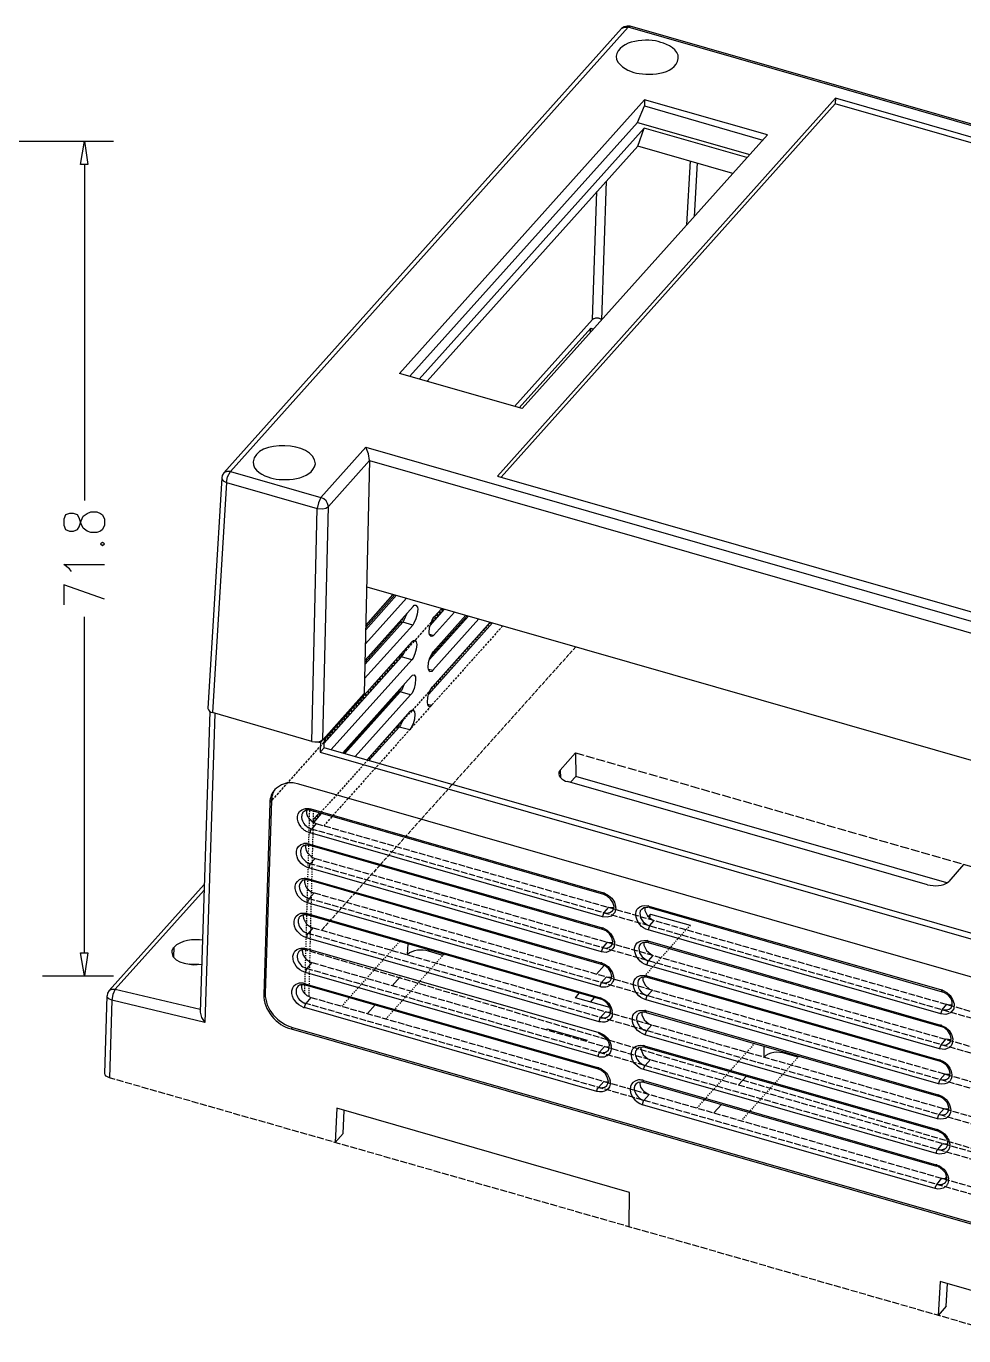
# Model space of a CAD drawing. Header units: millimetres. Extents: x 17 to 437, y -148 to 149.
# Drawn here: x 184.3 to 264.9, y -91.6 to 21.1 of the extents above; entities that cross this region are included whole.
import ezdxf

# ---------------------------------------------------------------- set-up
doc = ezdxf.new("R2010")
doc.units = ezdxf.units.MM
doc.linetypes.add('PDF_IMPORT', pattern=[1, 0.8, -0.2])
doc.layers.add('PDF_几何图形', color=7, linetype='Continuous', true_color=0x231f20)

msp = doc.modelspace()

# ---------------------------------------------------------------- linework, layer by layer
at = {"layer": 'PDF_几何图形', "color": 7, "lineweight": -3}
for points in [[(201.27, -17.35), (235.48, 20.85)], [(201.82, -17.23), (236.04, 20.97)], [(236.23, 21.06), (235.95, 21.06), (235.7, 21), (235.48, 20.85)], [(235.48, 20.85), (235.73, 20.97), (236.04, 20.97)], [(236.04, 20.97), (236.23, 21.03)], [(335.57, -7.59), (236.04, 20.97)], [(335.75, -7.5), (236.23, 21.06)], [(235.02, 18.47), (235.05, 18.19), (235.18, 17.94), (235.55, 17.57), (236.01, 17.29), (236.53, 17.08)], [(237.46, 14.73), (216.37, -8.8)], [(253.89, 14.86), (224.8, -17.63)], [(237.46, 14.73), (237.46, 14.21)], [(248.02, 11.71), (237.46, 14.73)], [(253.89, 14.86), (253.86, 14.39)], [(316.3, -3.06), (253.89, 14.86)], [(253.86, 14.39), (225.11, -17.72)], [(236.84, 12.79), (237.46, 14.21)], [(237.46, 14.21), (247.62, 11.27)], [(315.99, -3.43), (253.86, 14.39)], [(236.84, 12.79), (217.27, -9.05)], [(236.84, 12.79), (246.51, 10.04)], [(218.07, -9.29), (237.43, 12.29)], [(226.93, -11.83), (248.02, 11.71)], [(236.87, 10.75), (237.43, 12.29)], [(246.26, 9.76), (237.43, 12.29)], [(174.71, 11.18), (191.76, 11.18)], [(236.87, 10.75), (218.75, -9.48)], [(245.06, 8.4), (236.87, 10.75)], [(189.26, 9.17), (189.26, -19.73)], [(241.38, 9.48), (241.07, 3.99)], [(241.97, 9.3), (241.72, 4.7)], [(232.98, -4.17), (233.35, 6.83)], [(234.16, 7.72), (233.76, -4.2)], [(226.28, -11.64), (232.98, -4.17)], [(233.05, -4.11), (233.05, -4.14), (233.01, -4.14), (232.98, -4.17)], [(233.76, -4.2), (233.76, -4.17), (233.72, -4.14), (233.69, -4.14), (233.57, -4.07), (233.54, -4.07), (233.48, -4.04)], [(226.68, -11.76), (232.83, -4.91)], [(232.8, -5.25), (232.83, -4.91)], [(232.83, -4.91), (233.05, -5)], [(226.93, -11.83), (216.37, -8.8)], [(213.47, -15.16), (209.61, -19.48)], [(213.47, -15.16), (297.4, -39.25)], [(213.78, -16.3), (213.71, -15.72), (213.47, -15.16)], [(213.78, -16.3), (210.26, -20.26)], [(213.78, -16.3), (213.34, -36.34)], [(213.78, -16.3), (296.29, -39.96)], [(201.08, -17.79), (199.88, -37.61)], [(201.27, -17.35), (201.11, -17.57), (201.08, -17.79)], [(201.08, -17.79), (201.11, -17.94), (201.21, -18.03), (201.49, -18.19)], [(201.49, -18.19), (201.58, -17.69), (201.82, -17.23), (201.52, -17.23), (201.27, -17.35)], [(201.82, -17.23), (209.61, -19.48)], [(224.8, -17.63), (287.21, -35.51)], [(201.49, -18.19), (200.28, -37.98)], [(201.49, -18.19), (209.3, -20.41)], [(209.79, -40.3), (210.26, -20.26)], [(208.83, -40.45), (209.3, -20.41)], [(188.14, -25.85), (187.99, -25.6), (187.5, -25.23), (190.99, -25.23)], [(190.99, -28.22), (187.5, -26.99), (187.5, -28.72)], [(216.96, -28.13), (213.44, -32.05)], [(213.47, -30.48), (215.84, -27.82)], [(215.97, -27.85), (213.47, -30.66)], [(213.47, -30.85), (216.12, -27.88)], [(213.56, -27.17), (292.46, -49.78)], [(213.41, -33.47), (217.54, -28.84)], [(217.54, -28.84), (217.64, -28.75), (217.79, -28.75)], [(217.79, -28.75), (217.91, -28.9), (217.94, -29.09), (217.88, -29.52), (217.79, -29.92), (217.6, -30.29)], [(219.03, -30.45), (220.23, -29.09)], [(219.36, -29.74), (220.01, -29.03)], [(189.26, -58.64), (189.26, -29.74)], [(213.41, -33.81), (216.65, -30.2)], [(216.43, -30.26), (213.41, -33.63)], [(216.52, -30.14), (216.43, -30.26)], [(216.65, -30.2), (216.43, -30.26)], [(216.52, -30.14), (216.55, -30.08)], [(216.68, -29.83), (216.55, -30.08)], [(216.65, -30.2), (216.68, -30.17)], [(217.51, -30.45), (216.65, -30.2)], [(216.74, -30.04), (216.68, -30.17)], [(216.99, -29.46), (216.74, -30.04)], [(217.6, -30.29), (217.51, -30.45)], [(218.9, -36.38), (224.37, -30.26)], [(219.09, -31.43), (218.96, -31.28), (218.93, -31.09), (218.96, -30.66), (219.09, -30.26), (219.24, -29.89)], [(218.96, -33.41), (222.3, -29.67)], [(222.18, -29.64), (219.09, -33.1)], [(219.21, -35.76), (224.18, -30.2)], [(219.24, -29.89), (219.36, -29.74)], [(223.19, -29.92), (219.24, -34.34)], [(219.27, -32.76), (222.08, -29.61)], [(221.09, -29.33), (219.3, -31.34)], [(217.51, -30.45), (213.37, -35.05)], [(218.96, -31.22), (219.3, -31.34)], [(219.3, -31.34), (219.21, -31.4), (219.09, -31.43)], [(209.92, -40.3), (217.45, -31.87)], [(216.89, -32.52), (216.65, -33.04)], [(217.45, -31.87), (217.57, -31.77), (217.7, -31.74)], [(217.7, -31.74), (217.82, -31.9), (217.85, -32.11), (217.82, -32.52), (217.7, -32.92), (217.54, -33.29)], [(209.88, -40.61), (216.55, -33.19)], [(217.42, -33.44), (210.5, -41.16)], [(216.43, -33.13), (216.34, -33.26)], [(216.55, -33.19), (216.34, -33.26)], [(216.43, -33.13), (216.46, -33.07)], [(216.59, -32.85), (216.46, -33.07)], [(216.65, -33.04), (216.55, -33.16)], [(216.55, -33.19), (216.55, -33.16)], [(217.42, -33.44), (216.55, -33.19)], [(217.54, -33.29), (217.42, -33.44)], [(218.99, -34.46), (218.87, -34.28), (218.84, -34.09), (218.87, -33.66), (218.99, -33.26), (219.18, -32.89)], [(219.18, -32.89), (219.27, -32.76)], [(211.49, -41.44), (217.39, -34.86)], [(217.39, -34.86), (217.48, -34.77), (217.64, -34.74)], [(217.64, -34.74), (217.76, -34.89), (217.76, -35.11), (217.73, -35.51), (217.64, -35.91), (217.45, -36.31)], [(218.87, -34.24), (219.24, -34.34)], [(219.24, -34.34), (219.15, -34.43), (218.99, -34.46)], [(216.46, -35.91), (216.37, -36.1)], [(216.77, -35.54), (216.55, -36.07)], [(218.93, -37.46), (218.81, -37.3), (218.78, -37.09), (218.81, -36.68), (218.9, -36.28), (219.09, -35.91)], [(219.09, -35.91), (219.21, -35.76)], [(213.34, -36.34), (209.58, -40.54)], [(216.25, -36.25), (211.55, -41.47)], [(211.68, -41.5), (216.43, -36.19)], [(217.33, -36.44), (212.57, -41.75)], [(216.34, -36.13), (216.25, -36.25)], [(216.43, -36.19), (216.25, -36.25)], [(216.34, -36.13), (216.37, -36.1)], [(216.43, -36.19), (216.46, -36.16)], [(217.33, -36.44), (216.43, -36.19)], [(216.55, -36.07), (216.46, -36.16)], [(217.45, -36.31), (217.33, -36.44)], [(200.06, -37.89), (199.23, -63.74)], [(200.47, -38.04), (199.63, -64.63)], [(208.83, -40.45), (200.28, -37.98)], [(213.56, -42.06), (217.3, -37.86)], [(217.3, -37.86), (217.42, -37.76), (217.54, -37.76)], [(217.54, -37.76), (217.67, -37.92), (217.7, -38.1), (217.67, -38.54), (217.54, -38.94), (217.36, -39.31)], [(218.78, -37.24), (219.15, -37.33)], [(219.15, -37.33), (219.06, -37.43), (218.93, -37.46)], [(213.74, -42.09), (216.34, -39.22)], [(216.25, -39.12), (216.15, -39.25)], [(216.34, -39.22), (216.15, -39.25)], [(216.34, -38.97), (216.28, -39.09), (216.25, -39.12)], [(216.34, -39.22), (216.37, -39.19)], [(217.27, -39.46), (216.34, -39.22)], [(216.46, -39.06), (216.37, -39.19)], [(216.68, -38.6), (216.46, -39.06)], [(217.36, -39.31), (217.26, -39.46)], [(209.3, -40.48), (209.58, -40.54)], [(209.58, -40.54), (209.54, -41.38)], [(209.88, -41.01), (209.92, -40.17)], [(209.88, -41.01), (209.54, -41.38)], [(209.54, -41.38), (291.41, -64.85)], [(291.44, -64.38), (209.88, -41.01)], [(230.2, -42.92), (231.5, -41.44)], [(231.5, -41.44), (231.53, -43.48)], [(230.2, -42.92), (230.23, -43.6)], [(261.79, -52.8), (230.82, -43.91)], [(231.53, -43.48), (231.07, -43.97)], [(263.46, -52.62), (231.53, -43.48)], [(205.44, -44.99), (205.44, -45.05), (205.38, -45.18), (205.38, -45.3), (205.35, -45.42), (205.35, -45.55)], [(205.78, -44.47), (205.65, -44.59)], [(207.72, -44.13), (207.23, -44.03), (206.7, -44.03), (206.21, -44.19), (205.78, -44.47)], [(293.01, -68.58), (207.72, -44.13)], [(205.22, -45.7), (204.7, -62.25)], [(205.35, -45.55), (204.82, -62.13)], [(208.09, -46.53), (208.03, -46.6), (208.03, -46.66), (208, -46.69), (207.97, -46.75)], [(208.71, -46.38), (208.59, -46.38), (208.56, -46.35), (208.5, -46.35), (208.46, -46.38), (208.31, -46.38), (208.31, -46.41), (208.25, -46.41), (208.22, -46.44), (208.19, -46.44), (208.19, -46.47), (208.16, -46.47), (208.09, -46.53)], [(208.19, -46.26), (208.28, -46.23), (208.49, -46.23)], [(208.68, -47.18), (208.77, -47.28), (208.83, -47.31), (208.87, -47.37), (208.99, -47.43)], [(208.77, -46.41), (208.71, -46.38)], [(208.74, -46.26), (233.91, -53.48)], [(208.77, -46.41), (208.77, -46.38), (208.74, -46.38), (208.74, -46.26)], [(233.94, -53.61), (208.77, -46.41)], [(208.93, -47.21), (209.48, -46.6)], [(208.99, -47.43), (209.67, -46.66)], [(208.59, -48.33), (208.53, -48.26), (208.43, -48.23), (208.34, -48.2), (208.28, -48.14), (208.19, -48.11)], [(208.56, -47.89), (208.62, -47.89), (208.62, -47.92), (208.68, -47.92), (208.68, -47.96), (208.74, -47.96)], [(208.59, -48.33), (208.68, -48.33)], [(208.8, -47.99), (208.77, -47.99), (208.77, -48.02), (208.74, -48.05), (208.74, -48.08), (208.71, -48.11), (208.71, -48.14), (208.68, -48.2), (208.68, -48.33)], [(233.85, -55.55), (208.68, -48.33)], [(208.74, -47.96), (208.8, -47.99)], [(209.21, -47.52), (208.8, -47.99)], [(208.99, -47.43), (209.21, -47.52)], [(208, -49.53), (207.94, -49.59), (207.91, -49.65), (207.91, -49.68), (207.88, -49.75)], [(208.62, -49.38), (208.34, -49.38), (208.25, -49.38), (208.22, -49.41), (208.19, -49.41), (208.16, -49.44), (208.09, -49.44), (208.06, -49.47), (208.06, -49.5), (208.03, -49.5), (208, -49.53)], [(208.09, -49.25), (208.16, -49.22), (208.46, -49.22), (208.49, -49.25), (208.59, -49.25), (208.65, -49.28)], [(208.28, -49.38), (208.28, -49.35)], [(208.28, -49.38), (208.28, -49.59), (208.28, -49.62), (208.31, -49.65), (208.31, -49.72), (208.34, -49.78), (208.34, -49.84), (208.37, -49.9), (208.4, -49.93), (208.46, -50.06), (208.53, -50.09), (208.56, -50.15), (208.68, -50.27), (208.74, -50.3), (208.77, -50.36), (208.9, -50.43)], [(208.68, -49.41), (208.62, -49.38)], [(208.65, -49.28), (233.82, -56.48)], [(208.68, -49.41), (208.65, -49.38), (208.65, -49.28)], [(233.85, -56.63), (208.68, -49.41)], [(207.85, -49.99), (207.88, -50.09), (207.88, -50.21), (207.91, -50.3), (208.03, -50.49)], [(209.11, -50.52), (208.68, -50.98)], [(208.9, -50.43), (209.11, -50.52)], [(208.46, -50.89), (208.49, -50.89), (208.49, -50.92), (208.56, -50.92), (208.59, -50.95), (208.65, -50.95)], [(208.5, -51.32), (208.56, -51.32)], [(208.68, -50.98), (208.68, -51.01), (208.65, -51.01), (208.65, -51.07), (208.62, -51.07), (208.62, -51.14), (208.59, -51.2), (208.59, -51.29), (208.56, -51.32)], [(233.76, -58.55), (208.56, -51.32)], [(208.65, -50.95), (208.68, -50.98)], [(264.91, -51.04), (263.62, -52.49)], [(191.39, -61.88), (199.57, -52.77)], [(208.53, -52.4), (208.5, -52.37), (208.19, -52.37), (208.16, -52.4), (208.06, -52.4), (208.06, -52.43), (208.03, -52.43), (208, -52.46), (207.97, -52.46), (207.97, -52.49), (207.94, -52.49), (207.91, -52.53)], [(207.97, -52.25), (208.06, -52.25), (208.16, -52.22), (208.25, -52.22), (208.31, -52.25), (208.43, -52.25), (208.49, -52.28), (208.53, -52.28)], [(208.19, -52.4), (208.19, -52.59), (208.22, -52.62), (208.22, -52.71), (208.28, -52.83), (208.28, -52.9), (208.31, -52.93), (208.37, -53.05), (208.43, -53.08), (208.46, -53.14), (208.5, -53.17)], [(208.53, -52.28), (233.72, -59.5)], [(208.59, -52.4), (208.56, -52.4), (208.56, -52.34), (208.53, -52.34), (208.53, -52.28)], [(208.59, -52.4), (208.53, -52.4)], [(233.76, -59.63), (208.59, -52.4)], [(199.57, -53.24), (191.91, -61.76)], [(208.37, -53.88), (208.4, -53.92), (208.43, -53.92), (208.46, -53.95), (208.53, -53.95), (208.56, -53.98)], [(208.59, -53.98), (208.59, -54.01), (208.56, -54.01), (208.56, -54.07), (208.53, -54.1), (208.49, -54.16), (208.49, -54.26), (208.46, -54.29), (208.46, -54.35)], [(208.56, -53.98), (208.59, -53.98)], [(209.02, -53.48), (208.59, -53.98)], [(208.8, -53.42), (209.02, -53.48)], [(234, -53.51), (233.97, -53.51), (233.91, -53.48)], [(233.94, -53.61), (233.91, -53.48)], [(234.71, -55.03), (234.81, -54.84), (234.84, -54.66), (234.74, -54.32), (234.53, -54.01), (234.25, -53.76), (233.94, -53.61)], [(234, -53.51), (234.34, -53.7), (234.65, -53.95), (234.87, -54.29), (234.96, -54.66)], [(208.4, -54.32), (208.46, -54.35)], [(233.63, -61.54), (208.46, -54.35)], [(234.99, -54.78), (234.9, -55.18), (234.62, -55.49), (234.25, -55.58), (233.85, -55.55), (233.97, -55.18)], [(233.97, -55.18), (234.37, -54.72)], [(233.97, -55.18), (234.19, -55.24)], [(234.19, -55.24), (234.47, -55.18), (234.71, -55.03)], [(234.37, -54.72), (234.59, -54.75), (234.84, -54.75)], [(234.99, -54.69), (234.96, -54.66)], [(234.99, -54.78), (234.99, -54.69)], [(237.21, -54.87), (237.09, -55.03), (237.06, -55.24), (237.12, -55.64), (237.34, -55.98), (237.68, -56.23)], [(237.21, -54.87), (237.4, -54.75), (237.62, -54.72), (237.74, -54.72)], [(237.49, -54.72), (237.49, -55), (237.71, -55.46), (238.08, -55.77)], [(237.83, -54.72), (237.74, -54.72)], [(237.83, -54.63), (237.77, -54.59)], [(237.83, -54.63), (263, -61.82)], [(237.83, -54.63), (237.89, -54.75)], [(237.89, -54.75), (237.83, -54.72)], [(237.89, -54.75), (263.06, -61.98)], [(207.82, -55.52), (207.78, -55.55), (207.75, -55.61), (207.72, -55.64), (207.72, -55.71), (207.69, -55.74), (207.66, -55.8), (207.66, -56.02)], [(208.43, -55.4), (208.37, -55.4), (208.34, -55.37), (208.28, -55.37), (208.12, -55.37), (208.09, -55.4), (208, -55.4), (207.97, -55.43), (207.94, -55.43), (207.91, -55.46), (207.88, -55.46), (207.85, -55.49), (207.85, -55.52), (207.82, -55.52)], [(207.88, -55.24), (208.22, -55.24), (208.34, -55.24), (208.4, -55.27), (208.43, -55.27)], [(208.12, -55.4), (208.09, -55.43), (208.09, -55.55), (208.12, -55.58)], [(208.22, -55.86), (208.22, -55.92), (208.28, -55.98), (208.31, -56.05), (208.34, -56.08), (208.37, -56.14), (208.4, -56.17)], [(208.43, -55.27), (233.63, -62.5)], [(208.49, -55.4), (208.46, -55.4), (208.46, -55.37), (208.43, -55.34), (208.43, -55.27)], [(208.5, -55.4), (208.43, -55.4)], [(233.66, -62.62), (208.5, -55.4)], [(237.68, -56.23), (237.89, -56.32), (237.77, -56.66)], [(237.77, -55.52), (237.96, -55.31)], [(237.89, -56.32), (238.29, -55.86)], [(237.92, -55.64), (237.96, -55.31)], [(237.96, -55.31), (241.38, -56.26)], [(238.08, -55.77), (238.29, -55.86)], [(208.28, -56.88), (208.31, -56.91), (208.34, -56.91), (208.37, -56.94), (208.4, -56.94), (208.43, -56.97)], [(208.31, -57.31), (208.37, -57.34)], [(208.49, -56.97), (208.49, -57), (208.46, -57.03), (208.43, -57.07), (208.43, -57.1), (208.4, -57.16), (208.4, -57.25), (208.37, -57.28), (208.37, -57.34)], [(233.54, -64.57), (208.37, -57.34)], [(208.43, -56.97), (208.5, -56.97)], [(208.93, -56.48), (208.5, -56.97)], [(208.71, -56.39), (208.74, -56.42), (208.77, -56.42), (208.8, -56.45), (208.83, -56.45), (208.87, -56.48), (208.93, -56.48)], [(233.88, -56.51), (233.82, -56.48)], [(233.85, -56.63), (233.82, -56.48)], [(234.62, -58.02), (234.71, -57.87), (234.74, -57.68), (234.65, -57.31), (234.43, -57), (234.16, -56.76), (233.85, -56.63)], [(233.91, -56.51), (233.88, -56.51)], [(233.91, -56.51), (234.25, -56.69), (234.53, -56.97), (234.74, -57.28), (234.87, -57.65)], [(262.94, -63.89), (237.77, -56.66)], [(196.98, -58.15), (196.95, -58.21), (196.88, -58.27), (196.88, -58.3), (196.85, -58.33), (196.85, -58.36), (196.82, -58.36), (196.82, -58.42), (196.79, -58.45), (196.79, -58.58)], [(196.95, -58.98), (196.98, -58.15)], [(208.34, -58.39), (208.25, -58.39), (208.22, -58.36), (208.06, -58.36), (208.06, -58.39), (207.94, -58.39), (207.91, -58.42), (207.85, -58.42), (207.85, -58.45), (207.82, -58.45), (207.78, -58.49), (207.75, -58.49), (207.75, -58.52), (207.72, -58.52)], [(207.78, -58.27), (207.88, -58.24), (208.12, -58.24)], [(208.03, -58.39), (208.03, -58.42), (208, -58.45), (208, -58.49), (208.03, -58.52), (208.03, -58.64), (208.06, -58.7), (208.06, -58.76), (208.09, -58.83), (208.12, -58.86)], [(208.34, -58.27), (233.51, -65.5)], [(208.4, -58.42), (208.34, -58.39)], [(217.05, -58.79), (217.11, -57.87)], [(218.87, -58.39), (218.87, -58.49)], [(220.11, -58.86), (218.87, -58.49)], [(234.87, -57.68), (234.84, -58.12), (234.71, -58.3), (234.56, -58.45), (234.16, -58.61), (233.76, -58.55)], [(233.76, -58.55), (233.88, -58.21)], [(233.88, -58.21), (234.28, -57.71)], [(233.88, -58.21), (234.09, -58.24), (234.37, -58.18), (234.62, -58.02)], [(234.28, -57.71), (234.5, -57.74), (234.71, -57.74)], [(234.87, -57.68), (234.87, -57.65)], [(237.12, -57.87), (237, -58.05), (236.97, -58.24), (237.03, -58.64), (237.24, -58.98), (237.58, -59.23)], [(237.12, -57.87), (237.31, -57.74), (237.52, -57.71), (237.65, -57.71)], [(237.4, -57.71), (237.4, -57.74)], [(237.4, -57.74), (237.4, -57.99), (237.62, -58.45), (237.99, -58.76)], [(237.74, -57.74), (237.65, -57.71)], [(237.74, -57.62), (237.68, -57.59)], [(237.74, -57.62), (262.91, -64.85)], [(237.74, -57.62), (237.77, -57.74)], [(237.77, -57.74), (237.74, -57.74)], [(237.77, -57.74), (262.97, -64.97)], [(196.79, -58.58), (196.88, -58.95), (197.16, -59.23), (197.47, -59.41), (197.84, -59.54), (198.61, -59.66), (199.35, -59.6)], [(199.11, -59.63), (198.3, -59.6)], [(208.83, -59.47), (208.4, -60)], [(208.62, -59.38), (208.65, -59.41), (208.68, -59.41), (208.71, -59.44), (208.77, -59.44), (208.77, -59.47), (208.83, -59.47)], [(217.05, -58.79), (217.05, -58.83)], [(220.14, -58.83), (220.14, -58.76)], [(233.79, -59.5), (233.72, -59.5)], [(233.76, -59.63), (233.76, -59.6), (233.72, -59.6), (233.72, -59.5)], [(234.53, -61.02), (234.62, -60.86), (234.65, -60.68), (234.56, -60.31), (234.34, -60), (234.06, -59.75), (233.76, -59.63)], [(233.82, -59.54), (233.79, -59.5)], [(237.58, -59.23), (237.65, -59.29), (237.71, -59.29), (237.74, -59.32), (237.8, -59.32)], [(237.68, -59.69), (237.68, -59.6), (237.71, -59.54), (237.71, -59.5), (237.74, -59.44), (237.74, -59.41), (237.77, -59.38), (237.77, -59.35), (237.8, -59.32)], [(262.84, -66.89), (237.68, -59.69)], [(237.8, -59.32), (238.2, -58.86)], [(237.99, -58.76), (238.2, -58.86)], [(185.67, -60.62), (191.76, -60.62)], [(208.19, -59.91), (208.22, -59.91), (208.25, -59.94), (208.28, -59.94), (208.31, -59.97), (208.34, -59.97)], [(208.22, -60.31), (208.28, -60.34)], [(208.4, -60), (208.37, -60.03), (208.37, -60.06), (208.34, -60.06), (208.34, -60.12), (208.31, -60.15), (208.31, -60.22), (208.28, -60.25), (208.28, -60.34)], [(233.45, -67.56), (208.28, -60.34)], [(208.34, -59.97), (208.4, -60)], [(216.43, -60.71), (215.75, -61.48)], [(233.32, -60.46), (233.97, -59.72)], [(233.76, -61.2), (234.19, -60.71)], [(234.19, -60.71), (234.4, -60.74), (234.62, -60.74)], [(234.77, -60.71), (234.81, -60.8), (234.77, -60.93), (234.77, -61.02), (234.74, -61.11), (234.68, -61.23), (234.65, -61.26), (234.62, -61.3), (234.59, -61.36), (234.56, -61.39)], [(234.77, -60.71), (234.77, -60.65)], [(237.03, -60.62), (237.12, -60.59), (237.52, -60.59), (237.58, -60.62)], [(237.03, -60.86), (237.21, -60.74), (237.43, -60.71), (237.55, -60.71)], [(237.31, -60.74), (237.31, -60.99), (237.52, -61.42), (237.89, -61.76)], [(237.62, -60.74), (237.55, -60.71)], [(237.65, -60.62), (237.58, -60.62)], [(237.68, -60.74), (237.62, -60.74)], [(237.65, -60.62), (262.81, -67.84)], [(237.65, -60.62), (237.65, -60.71), (237.68, -60.74)], [(237.68, -60.74), (262.88, -67.97)], [(191.91, -61.76), (191.7, -62.22), (191.63, -62.72), (191.36, -62.59), (191.26, -62.5), (191.23, -62.35)], [(191.39, -61.88), (191.26, -62.1), (191.23, -62.35)], [(191.39, -61.88), (191.63, -61.76), (191.91, -61.76)], [(191.91, -61.76), (199.23, -63.49)], [(208.25, -61.39), (207.94, -61.39), (207.85, -61.39), (207.82, -61.42), (207.75, -61.42), (207.69, -61.48), (207.66, -61.48), (207.63, -61.51), (207.63, -61.54)], [(207.69, -61.26), (207.78, -61.23), (208.06, -61.23), (208.12, -61.26), (208.22, -61.26), (208.25, -61.3)], [(207.94, -61.39), (207.94, -61.57), (207.94, -61.64), (207.97, -61.7), (207.97, -61.76), (208, -61.82), (208.03, -61.85), (208.09, -61.98), (208.12, -62.01), (208.19, -62.13), (208.25, -62.16)], [(208.25, -61.3), (233.42, -68.49)], [(208.28, -61.42), (208.28, -61.39), (208.25, -61.39), (208.25, -61.3)], [(208.28, -61.42), (208.25, -61.39)], [(233.48, -68.65), (208.28, -61.42)], [(233.63, -61.54), (233.66, -61.54)], [(233.69, -61.3), (233.72, -61.3), (233.72, -61.26), (233.76, -61.23), (233.76, -61.2)], [(233.76, -61.2), (233.82, -61.2), (233.85, -61.23), (234, -61.23)], [(234, -61.23), (234.19, -61.23), (234.22, -61.2), (234.28, -61.2), (234.31, -61.17), (234.34, -61.17), (234.4, -61.11), (234.44, -61.11), (234.53, -61.02)], [(237.71, -62.31), (238.14, -61.85)], [(237.89, -61.76), (238.14, -61.85)], [(263.09, -61.85), (263.46, -62.04), (263.74, -62.31), (263.96, -62.65), (264.08, -63.03), (264.05, -63.46), (263.93, -63.64), (263.77, -63.8), (263.37, -63.95), (262.94, -63.89), (263.06, -63.55), (263.46, -63.55), (263.65, -63.49), (263.83, -63.36)], [(263.09, -61.85), (263, -61.82)], [(263.06, -61.98), (263, -61.82)], [(263.09, -61.85), (263.09, -61.82)], [(191.02, -69.02), (191.23, -62.35)], [(191.63, -62.72), (191.42, -69.39)], [(199.63, -64.63), (191.63, -62.72)], [(204.82, -62.13), (204.7, -62.25)], [(208.09, -62.9), (208.12, -62.93), (208.16, -62.93), (208.19, -62.96), (208.25, -62.96)], [(208.31, -62.99), (208.28, -63.03), (208.28, -63.06), (208.25, -63.09), (208.25, -63.12), (208.22, -63.15), (208.22, -63.21), (208.19, -63.24), (208.19, -63.33)], [(208.25, -62.96), (208.31, -62.99)], [(208.74, -62.47), (208.31, -62.99)], [(208.53, -62.38), (208.74, -62.47)], [(231.5, -62.5), (231.84, -62.1)], [(234.47, -63.33), (231.5, -62.5)], [(233.11, -62.47), (232.77, -62.87)], [(233.66, -62.62), (233.63, -62.62), (233.63, -62.53), (233.6, -62.53), (233.6, -62.5), (233.63, -62.5)], [(233.69, -62.53), (233.63, -62.5)], [(233.72, -62.53), (233.69, -62.53)], [(237.49, -62.22), (237.49, -62.25), (237.52, -62.25), (237.55, -62.28), (237.58, -62.28), (237.62, -62.31), (237.71, -62.31)], [(262.75, -69.91), (237.58, -62.69)], [(237.62, -62.44), (237.65, -62.44), (237.65, -62.38), (237.68, -62.38), (237.68, -62.35), (237.71, -62.31)], [(263.06, -63.55), (263.46, -63.06)], [(263.46, -63.06), (263.71, -63.12), (263.93, -63.09)], [(199.23, -63.74), (199.35, -64.2), (199.63, -64.63)], [(208.12, -63.33), (208.19, -63.33)], [(233.35, -70.56), (208.19, -63.33)], [(214.27, -63.12), (213.62, -63.86)], [(233.54, -64.57), (233.54, -64.51), (233.57, -64.48), (233.57, -64.41), (233.6, -64.38), (233.6, -64.29), (233.63, -64.29), (233.63, -64.23), (233.66, -64.23), (233.66, -64.2)], [(233.66, -64.2), (234.09, -63.7)], [(233.66, -64.2), (233.69, -64.2), (233.72, -64.23), (233.85, -64.23), (234.03, -64.23), (234.13, -64.23), (234.16, -64.2), (234.19, -64.2), (234.22, -64.17), (234.25, -64.17), (234.28, -64.14), (234.31, -64.14), (234.4, -64.04), (234.44, -64.04)], [(234.09, -63.7), (234.34, -63.74), (234.53, -63.74)], [(234.68, -63.7), (234.68, -63.64)], [(236.94, -63.86), (237.12, -63.77), (237.34, -63.7), (237.46, -63.74)], [(237.21, -63.74), (237.21, -63.98), (237.43, -64.41), (237.83, -64.75)], [(237.52, -63.74), (237.46, -63.74)], [(237.55, -63.61), (237.49, -63.61)], [(237.58, -63.77), (237.52, -63.74)], [(237.55, -63.61), (262.72, -70.84)], [(237.55, -63.61), (237.58, -63.77)], [(237.58, -63.77), (262.75, -70.96)], [(207.17, -65.06), (207.04, -65.19)], [(207.04, -65.19), (292.34, -89.64)], [(207.17, -65.06), (292.46, -89.52)], [(229.03, -65.28), (229.09, -65.19)], [(229.09, -65.28), (229.09, -65.19)], [(229.09, -65.19), (232.52, -66.14)], [(237.37, -65.25), (237.62, -65.34), (237.49, -65.68)], [(237.62, -65.34), (238.05, -64.85)], [(237.83, -64.75), (238.05, -64.85)], [(263, -64.88), (263.37, -65.06), (263.65, -65.31), (263.86, -65.65), (263.99, -66.05), (263.93, -66.45), (263.83, -66.64), (263.68, -66.79), (263.28, -66.95), (262.84, -66.89), (262.97, -66.55), (263.37, -66.58), (263.56, -66.48), (263.71, -66.36)], [(263, -64.85), (262.91, -64.85)], [(262.97, -64.97), (262.91, -64.85)], [(263.71, -66.36), (263.8, -66.21), (263.83, -66.02), (263.74, -65.65), (263.55, -65.34), (263.25, -65.09), (262.97, -64.97)], [(263, -64.88), (263, -64.85)], [(232.52, -66.14), (232.43, -66.24)], [(233.6, -65.53), (233.51, -65.5)], [(233.57, -65.62), (233.54, -65.62), (233.54, -65.59), (233.51, -65.56), (233.51, -65.5)], [(262.66, -72.91), (237.49, -65.68)], [(262.97, -66.55), (263.4, -66.05)], [(263.4, -66.05), (263.83, -66.08)], [(234.37, -67.38), (234.28, -67.47), (234.25, -67.5), (234.19, -67.5), (234.09, -67.56), (233.97, -67.6), (233.57, -67.6), (233.45, -67.56), (233.45, -67.5), (233.48, -67.47), (233.48, -67.38), (233.51, -67.32), (233.54, -67.29), (233.54, -67.26), (233.57, -67.22), (233.57, -67.19)], [(233.57, -67.19), (234, -66.7)], [(233.57, -67.19), (233.6, -67.22), (233.76, -67.22), (233.79, -67.26), (233.88, -67.26), (233.91, -67.22), (234.06, -67.22), (234.09, -67.19), (234.13, -67.19), (234.16, -67.16), (234.19, -67.16), (234.25, -67.1), (234.28, -67.07), (234.31, -67.07), (234.34, -67.04)], [(234, -66.7), (234.25, -66.73), (234.43, -66.73)], [(234.59, -66.7), (234.59, -66.64)], [(236.63, -68.18), (236.57, -68.12), (236.5, -68.03), (236.47, -67.94), (236.41, -67.87), (236.35, -67.69), (236.35, -67.6), (236.32, -67.5)], [(236.81, -66.89), (236.75, -66.95), (236.75, -67.01), (236.72, -67.04), (236.69, -67.1)], [(236.81, -66.89), (237, -66.76), (237.24, -66.73), (237.37, -66.73)], [(237.12, -66.73), (237.15, -66.98), (237.34, -67.41), (237.74, -67.75)], [(237.46, -66.64), (237.37, -66.61)], [(237.43, -66.73), (237.37, -66.73)], [(237.49, -66.76), (237.43, -66.73)], [(237.46, -66.64), (262.63, -73.83)], [(237.46, -66.64), (237.49, -66.76)], [(237.49, -66.76), (262.66, -73.96)], [(247.74, -67.6), (247.74, -66.67)], [(249.54, -67.16), (249.54, -67.29)], [(250.68, -67.6), (249.54, -67.29)], [(233.51, -68.52), (233.42, -68.49)], [(233.48, -68.61), (233.45, -68.61), (233.45, -68.58), (233.42, -68.58), (233.42, -68.49)], [(234.22, -70.04), (234.31, -69.88), (234.34, -69.7), (234.25, -69.32), (234.06, -69.02), (233.76, -68.77), (233.48, -68.65)], [(237.28, -68.24), (237.31, -68.24), (237.34, -68.27), (237.37, -68.27), (237.4, -68.31), (237.46, -68.31), (237.49, -68.34), (237.52, -68.34)], [(237.4, -68.68), (237.4, -68.55), (237.43, -68.49), (237.43, -68.46), (237.46, -68.43), (237.46, -68.4), (237.49, -68.37), (237.49, -68.34), (237.52, -68.34)], [(262.57, -75.9), (237.4, -68.68)], [(237.52, -68.34), (237.96, -67.81)], [(237.74, -67.75), (237.96, -67.81)], [(247.74, -67.6), (247.71, -67.6)], [(262.88, -67.87), (262.81, -67.84)], [(262.88, -67.97), (262.81, -67.84)], [(262.91, -67.87), (262.88, -67.87)], [(263.62, -69.39), (263.71, -69.2), (263.74, -69.02), (263.65, -68.65), (263.46, -68.34), (263.15, -68.09), (262.88, -67.97)], [(191.42, -69.39), (191.14, -69.26), (191.05, -69.14), (191.02, -69.02)], [(233.48, -70.22), (233.94, -69.7)], [(233.94, -69.7), (234.16, -69.73), (234.34, -69.73)], [(234.5, -69.7), (234.5, -69.63)], [(236.72, -69.88), (236.91, -69.76), (237.15, -69.73), (237.28, -69.73)], [(237.28, -69.6), (237.15, -69.6), (237.09, -69.57), (236.94, -69.57), (236.84, -69.6)], [(237.31, -69.6), (237.28, -69.6)], [(237.34, -69.76), (237.28, -69.73)], [(237.37, -69.63), (237.31, -69.6)], [(237.4, -69.76), (237.34, -69.76)], [(237.37, -69.63), (262.54, -76.86)], [(237.4, -69.76), (237.37, -69.76), (237.37, -69.63)], [(237.4, -69.76), (262.57, -76.98)], [(246.23, -69.26), (245.55, -70)], [(262.75, -69.91), (262.88, -69.54), (263.28, -69.57), (263.46, -69.51), (263.62, -69.39)], [(262.88, -69.54), (263.31, -69.05)], [(263.31, -69.05), (263.74, -69.08)], [(233.35, -70.56), (233.35, -70.47), (233.38, -70.44), (233.38, -70.37), (233.42, -70.34), (233.42, -70.28), (233.45, -70.28), (233.45, -70.25), (233.48, -70.22)], [(233.48, -70.22), (233.6, -70.22), (233.63, -70.25), (233.69, -70.25)], [(233.69, -70.25), (233.85, -70.25), (233.88, -70.22), (233.97, -70.22), (234, -70.19), (234.03, -70.19), (234.06, -70.16), (234.09, -70.16), (234.16, -70.1), (234.19, -70.1), (234.22, -70.07), (234.22, -70.04)], [(237.4, -71.33), (237.86, -70.81)], [(237.65, -70.71), (237.68, -70.75), (237.71, -70.75), (237.71, -70.78), (237.77, -70.78), (237.8, -70.81), (237.86, -70.81)], [(262.78, -70.87), (262.72, -70.84)], [(262.75, -70.96), (262.72, -70.84)], [(262.81, -70.87), (262.78, -70.87)], [(210.97, -72.01), (210.84, -74.95)], [(236.16, -79.24), (210.97, -72.01)], [(237.18, -71.24), (237.21, -71.27), (237.28, -71.27), (237.31, -71.3), (237.34, -71.3), (237.37, -71.33), (237.4, -71.33)], [(237.28, -71.7), (237.28, -71.67), (237.31, -71.64), (237.31, -71.55), (237.34, -71.52), (237.34, -71.42), (237.37, -71.42), (237.37, -71.36), (237.4, -71.36), (237.4, -71.33)], [(262.47, -78.9), (237.28, -71.7)], [(244.07, -71.67), (243.42, -72.41)], [(262.78, -72.54), (263.22, -72.04)], [(263.22, -72.04), (263.65, -72.07)], [(211.52, -74.17), (211.61, -72.2)], [(262.66, -72.91), (262.78, -72.54), (263.18, -72.57), (263.37, -72.51), (263.52, -72.38)], [(211.52, -74.17), (210.84, -74.95)], [(262.69, -73.86), (262.63, -73.83)], [(262.66, -73.96), (262.63, -73.96), (262.63, -73.83)], [(263.37, -74.48), (263.25, -74.36), (263.18, -74.27), (263.12, -74.2), (263.06, -74.17), (262.97, -74.11), (262.94, -74.08), (262.91, -74.08), (262.84, -74.05), (262.81, -74.02), (262.78, -74.02), (262.75, -73.99), (262.72, -73.99), (262.66, -73.96)], [(262.72, -73.86), (262.69, -73.86)], [(262.69, -75.56), (263.12, -75.04)], [(263.12, -75.04), (263.18, -75.07), (263.37, -75.07), (263.55, -75.07)], [(263.43, -74.42), (263.49, -74.48), (263.52, -74.57), (263.59, -74.67), (263.62, -74.76)], [(263.71, -75.25), (263.68, -75.38), (263.65, -75.47), (263.62, -75.53), (263.62, -75.56), (263.59, -75.62), (263.56, -75.66), (263.49, -75.69), (263.46, -75.75), (263.43, -75.78)], [(262.57, -75.9), (262.57, -75.78)], [(262.63, -75.59), (262.66, -75.59), (262.66, -75.56)], [(263.03, -75.59), (263.09, -75.56), (263.12, -75.56), (263.18, -75.53), (263.25, -75.53)], [(262.6, -76.86), (262.54, -76.86)], [(262.57, -76.98), (262.57, -76.95), (262.54, -76.95), (262.54, -76.86)], [(262.63, -76.89), (262.6, -76.86)], [(263.34, -78.37), (263.37, -78.34), (263.4, -78.31), (263.4, -78.25), (263.43, -78.22), (263.43, -78.16), (263.46, -78.13), (263.46, -78.03), (263.43, -77.94), (263.43, -77.85), (263.34, -77.57), (263.28, -77.51)], [(262.6, -78.56), (262.57, -78.56), (262.57, -78.59), (262.54, -78.62), (262.54, -78.65), (262.51, -78.68), (262.51, -78.71), (262.47, -78.77), (262.47, -78.9)], [(262.6, -78.56), (263.03, -78.03)], [(263.34, -78.37), (263.31, -78.4), (263.28, -78.47), (263.22, -78.47), (263.18, -78.5), (263.12, -78.53), (263.09, -78.56), (263.03, -78.56), (263, -78.59), (262.69, -78.59), (262.63, -78.56), (262.6, -78.56)], [(263.03, -78.03), (263.09, -78.06), (263.28, -78.06), (263.43, -78.06)], [(263.43, -77.91), (263.31, -78.06)], [(263.59, -78.25), (263.59, -78.37), (263.56, -78.47), (263.52, -78.53), (263.49, -78.56)], [(236.13, -82.2), (236.16, -79.24)], [(262.88, -86.9), (262.72, -89.83)], [(288.04, -94.12), (262.88, -86.9)], [(263.4, -89.03), (263.52, -87.08)], [(263.4, -89.03), (262.72, -89.83)]]:
    msp.add_lwpolyline(points, dxfattribs=at)
for points in [[(188.92, 9.17), (189.26, 11.18), (189.57, 9.17)], [(209.3, -20.41), (209.79, -20.44), (210.04, -20.38), (210.26, -20.26), (210.19, -19.98), (210.07, -19.76), (209.85, -19.58), (209.61, -19.48), (209.39, -19.92)], [(187.5, -21.86), (187.65, -22.23), (187.99, -22.36), (188.33, -22.36), (188.67, -22.23), (188.82, -21.99), (188.98, -21.49), (189.16, -21.09), (189.5, -20.84), (189.81, -20.72), (190.34, -20.72), (190.65, -20.84), (190.83, -20.97), (190.99, -21.34), (190.99, -21.86), (190.83, -22.23), (190.65, -22.36), (190.34, -22.48), (189.81, -22.48), (189.5, -22.36), (189.16, -22.11), (188.98, -21.74), (188.82, -21.21), (188.67, -20.97), (188.33, -20.84), (187.99, -20.84), (187.65, -20.97), (187.5, -21.34)], [(190.65, -23.47), (190.83, -23.59), (190.99, -23.47), (190.83, -23.34)], [(189.57, -58.64), (189.26, -60.62), (188.92, -58.64)]]:
    msp.add_lwpolyline(points, close=True, dxfattribs=at)
at = {"layer": 'PDF_几何图形', "color": 7, "linetype": 'PDF_IMPORT', "lineweight": -3, "ltscale": 0.259658}
msp.add_lwpolyline([(220.11, -29.06), (205.22, -45.7)], dxfattribs=at)
at = {"layer": 'PDF_几何图形', "color": 7, "linetype": 'PDF_IMPORT', "lineweight": -3, "ltscale": 0.210662}
msp.add_lwpolyline([(224.24, -30.23), (208.93, -47.31)], dxfattribs=at)
at = {"layer": 'PDF_几何图形', "color": 7, "linetype": 'PDF_IMPORT', "lineweight": -3, "ltscale": 0.24727}
msp.add_lwpolyline([(225.26, -30.51), (209.85, -47.71)], dxfattribs=at)
at = {"layer": 'PDF_几何图形', "color": 7, "linetype": 'PDF_IMPORT', "lineweight": -3, "ltscale": 0.428448}
msp.add_lwpolyline([(231.53, -32.33), (209.67, -56.69)], dxfattribs=at)
at = {"layer": 'PDF_几何图形', "color": 7, "linetype": 'PDF_IMPORT', "lineweight": -3, "ltscale": 0.938174}
msp.add_lwpolyline([(231.5, -41.44), (315.09, -65.4)], dxfattribs=at)
at = {"layer": 'PDF_几何图形', "color": 7, "linetype": 'PDF_IMPORT', "lineweight": -3, "ltscale": 0.020017}
msp.add_lwpolyline([(208.22, -62.13), (208.65, -46.38)], dxfattribs=at)
at = {"layer": 'PDF_几何图形', "color": 7, "linetype": 'PDF_IMPORT', "lineweight": -3, "ltscale": 0.025847}
msp.add_lwpolyline([(208.96, -46.44), (208.56, -62.38)], dxfattribs=at)
at = {"layer": 'PDF_几何图形', "color": 7, "linetype": 'PDF_IMPORT', "lineweight": -3, "ltscale": 0.70662}
for points in [[(292.18, -71.89), (208.8, -47.99)], [(209.02, -53.48), (292.4, -77.42)]]:
    msp.add_lwpolyline(points, dxfattribs=at)
at = {"layer": 'PDF_几何图形', "color": 7, "linetype": 'PDF_IMPORT', "lineweight": -3, "ltscale": 0.706606}
for points in [[(209.21, -47.52), (292.58, -71.42)], [(291.96, -77.88), (208.59, -53.98)], [(291.87, -80.9), (208.5, -56.97)], [(208.93, -56.48), (292.3, -80.38)], [(280.97, -80.04), (208.4, -58.42)], [(208.83, -59.47), (292.21, -83.38)], [(291.78, -83.9), (208.4, -60)]]:
    msp.add_lwpolyline(points, dxfattribs=at)
at = {"layer": 'PDF_几何图形', "color": 7, "linetype": 'PDF_IMPORT', "lineweight": -3, "ltscale": 0.707178}
msp.add_lwpolyline([(209.11, -50.52), (292.49, -74.42)], dxfattribs=at)
at = {"layer": 'PDF_几何图形', "color": 7, "linetype": 'PDF_IMPORT', "lineweight": -3, "ltscale": 0.707407}
for points in [[(292.09, -74.88), (208.68, -50.98)], [(291.69, -86.9), (208.31, -62.99)], [(208.74, -62.47), (292.15, -86.37)]]:
    msp.add_lwpolyline(points, dxfattribs=at)
at = {"layer": 'PDF_几何图形', "color": 7, "linetype": 'PDF_IMPORT', "lineweight": -3, "ltscale": 0.028309}
msp.add_lwpolyline([(241.38, -56.26), (237.31, -60.8)], dxfattribs=at)
at = {"layer": 'PDF_几何图形', "color": 7, "linetype": 'PDF_IMPORT', "lineweight": -3, "ltscale": 0.027131}
for points in [[(211.4, -63.24), (216.37, -57.68)], [(220.2, -58.76), (215.2, -64.32)], [(250.74, -67.53), (245.77, -73.09)]]:
    msp.add_lwpolyline(points, dxfattribs=at)
at = {"layer": 'PDF_几何图形', "color": 7, "linetype": 'PDF_IMPORT', "lineweight": -3, "ltscale": 0.027751}
msp.add_lwpolyline([(241.97, -71.98), (246.94, -66.42)], dxfattribs=at)
at = {"layer": 'PDF_几何图形', "color": 7, "linetype": 'PDF_IMPORT', "lineweight": -3, "ltscale": 0.746441}
msp.add_lwpolyline([(307.44, -102.64), (191.42, -69.39)], dxfattribs=at)
at = {"layer": 'PDF_几何图形', "color": 7, "lineweight": -3}
for points in [[(238.85, 19.67), (237.79, 20.06), (235.2, 19.92), (235.02, 18.47)], [(240.36, 18.28), (240.41, 19.06), (239.47, 19.5), (238.85, 19.67)], [(236.53, 17.08), (237.65, 16.77), (240.1, 16.82), (240.36, 18.28)], [(233.48, -4.04), (233.16, -4.03), (233.27, -4.08), (233.05, -4.11)], [(209.14, -16.58), (209.04, -14.61), (203.98, -14.45), (203.77, -16.4)], [(203.77, -16.4), (203.75, -17.17), (204.66, -17.6), (205.28, -17.79)], [(205.28, -17.79), (206.42, -18.1), (208.82, -18.03), (209.14, -16.58)], [(199.88, -37.61), (199.92, -37.81), (200.1, -37.94), (200.28, -37.98)], [(208.83, -40.45), (209.15, -40.51), (209.54, -40.53), (209.79, -40.3)], [(230.2, -42.92), (229.79, -43.37), (230.43, -43.83), (230.82, -43.91)], [(205.65, -44.59), (205.38, -44.89), (205.23, -45.3), (205.22, -45.7)], [(205.65, -44.59), (205.58, -44.73), (205.51, -44.83), (205.44, -44.99)], [(207.88, -47.77), (207.67, -47.54), (207.58, -47.21), (207.6, -46.91)], [(207.6, -46.91), (207.6, -46.58), (207.88, -46.31), (208.19, -46.26)], [(207.97, -46.75), (207.98, -46.95), (207.93, -46.8), (207.94, -47)], [(207.94, -47), (208.01, -47.38), (208.23, -47.7), (208.56, -47.89)], [(208.37, -46.38), (208.37, -46.73), (208.35, -46.56), (208.46, -46.91)], [(208.46, -46.91), (208.57, -47.03), (208.5, -47.03), (208.68, -47.18)], [(208.49, -46.23), (208.67, -46.21), (208.56, -46.27), (208.74, -46.26)], [(208.19, -48.11), (208, -47.89), (207.99, -48.02), (207.88, -47.77)], [(207.51, -49.9), (207.5, -49.6), (207.81, -49.3), (208.09, -49.25)], [(208.49, -51.32), (207.9, -51.07), (207.45, -50.59), (207.51, -49.9)], [(207.88, -49.75), (207.89, -49.91), (207.83, -49.7), (207.85, -49.99)], [(208.03, -50.49), (208.22, -50.72), (208.22, -50.71), (208.46, -50.89)], [(208.4, -54.32), (207.86, -54.15), (207.3, -53.47), (207.41, -52.9)], [(207.41, -52.9), (207.4, -52.61), (207.71, -52.33), (207.97, -52.25)], [(207.91, -52.53), (207.53, -52.99), (207.88, -53.65), (208.37, -53.88)], [(261.79, -52.8), (262.43, -52.89), (263.11, -52.96), (263.62, -52.49)], [(208.5, -53.17), (208.53, -53.22), (208.76, -53.4), (208.8, -53.42)], [(237.77, -56.66), (236.62, -56.42), (236.09, -54.37), (237.77, -54.59)], [(208.31, -57.31), (207.79, -57.16), (207.18, -56.49), (207.32, -55.92)], [(207.32, -55.92), (207.33, -55.55), (207.57, -55.38), (207.88, -55.24)], [(207.66, -56.02), (207.64, -56.28), (208, -56.83), (208.28, -56.88)], [(208.12, -55.58), (208.12, -55.7), (208.13, -55.77), (208.22, -55.86)], [(208.4, -56.17), (208.48, -56.28), (208.61, -56.31), (208.71, -56.39)], [(199.45, -57.56), (198.74, -57.42), (197.47, -57.57), (196.98, -58.15)], [(237.68, -59.69), (236.42, -59.33), (236.07, -57.4), (237.68, -57.59)], [(207.2, -58.92), (207.32, -58.52), (207.36, -58.39), (207.78, -58.27)], [(207.72, -58.52), (207.6, -58.7), (207.55, -58.79), (207.57, -59.01)], [(208.12, -58.24), (208.36, -58.23), (208.11, -58.28), (208.34, -58.27)], [(208.4, -58.42), (208.31, -58.33), (208.35, -58.39), (208.34, -58.27)], [(218.87, -58.49), (218.31, -58.32), (217.48, -58.37), (217.05, -58.79)], [(208.22, -60.31), (207.63, -60.14), (207.17, -59.54), (207.2, -58.92)], [(207.57, -59.01), (207.6, -59.39), (207.85, -59.73), (208.19, -59.91)], [(208.12, -58.86), (208.22, -59.1), (208.39, -59.26), (208.62, -59.38)], [(233.82, -59.54), (234.31, -59.69), (234.69, -60.15), (234.77, -60.65)], [(236.5, -61.23), (236.56, -60.96), (236.74, -60.69), (237.03, -60.62)], [(208.12, -63.33), (207.55, -63.12), (207.06, -62.55), (207.11, -61.91)], [(207.11, -61.91), (207.24, -61.49), (207.25, -61.43), (207.69, -61.26)], [(207.63, -61.54), (207.49, -61.67), (207.46, -61.83), (207.48, -62.01)], [(234.56, -61.39), (234.3, -61.6), (233.95, -61.67), (233.63, -61.54)], [(233.66, -61.54), (233.65, -61.33), (233.7, -61.44), (233.69, -61.3)], [(237.58, -62.69), (236.96, -62.52), (236.46, -61.89), (236.5, -61.23)], [(237.03, -60.86), (236.64, -61.28), (237.01, -62.06), (237.49, -62.22)], [(204.7, -62.25), (204.62, -63.5), (205.85, -64.93), (207.04, -65.19)], [(204.82, -62.13), (204.79, -63.49), (205.91, -64.7), (207.17, -65.06)], [(207.48, -62.01), (207.47, -62.41), (207.77, -62.71), (208.09, -62.9)], [(208.25, -62.16), (208.41, -62.34), (208.4, -62.27), (208.53, -62.38)], [(234.43, -64.04), (234.77, -63.49), (234.23, -62.75), (233.66, -62.62)], [(233.72, -62.53), (234.22, -62.72), (234.56, -63.12), (234.68, -63.64)], [(237.58, -62.69), (237.57, -62.5), (237.63, -62.62), (237.62, -62.44)], [(263.83, -63.36), (264.15, -62.74), (263.64, -62.17), (263.06, -61.98)], [(234.68, -63.7), (234.69, -64.07), (234.69, -64.12), (234.47, -64.38)], [(237.49, -65.68), (236.13, -65.27), (235.96, -63.35), (237.49, -63.61)], [(236.78, -64.11), (236.79, -64.35), (236.74, -64.07), (236.75, -64.35)], [(236.94, -63.86), (236.88, -64), (236.87, -63.9), (236.78, -64.11)], [(234.47, -64.38), (234.08, -64.69), (234, -64.6), (233.54, -64.57)], [(236.75, -64.35), (236.9, -64.84), (236.96, -64.95), (237.37, -65.25)], [(234.34, -67.04), (234.63, -66.33), (234.19, -65.9), (233.57, -65.62)], [(233.6, -65.53), (234.09, -65.71), (234.48, -66.11), (234.59, -66.64)], [(234.59, -66.7), (234.61, -66.99), (234.57, -67.17), (234.37, -67.38)], [(236.32, -67.5), (236.25, -66.83), (236.75, -66.49), (237.37, -66.61)], [(236.69, -67.1), (236.7, -67.3), (236.65, -67.15), (236.66, -67.35)], [(236.66, -67.35), (236.69, -67.53), (236.73, -67.69), (236.84, -67.84)], [(249.54, -67.29), (249.08, -67.11), (248.05, -67.17), (247.74, -67.6)], [(233.51, -68.52), (233.99, -68.71), (234.38, -69.13), (234.5, -69.63)], [(237.4, -68.68), (237.05, -68.6), (236.88, -68.43), (236.63, -68.18)], [(236.84, -67.84), (237.03, -68.07), (237.03, -68.06), (237.28, -68.24)], [(262.91, -67.87), (264.09, -68.26), (264.4, -70.18), (262.75, -69.91)], [(234.5, -69.7), (234.56, -70.4), (234.01, -70.74), (233.35, -70.56)], [(236.84, -69.6), (236.58, -69.66), (236.28, -69.84), (236.26, -70.13)], [(237.03, -69.73), (237.01, -70.16), (237.26, -70.53), (237.65, -70.71)], [(236.26, -70.13), (236.05, -70.83), (236.66, -71.48), (237.28, -71.7)], [(236.72, -69.88), (236.33, -70.33), (236.73, -70.99), (237.18, -71.24)], [(262.81, -70.87), (264.08, -71.36), (264.22, -73.21), (262.66, -72.91)], [(263.52, -72.38), (263.91, -71.83), (263.28, -71.12), (262.75, -70.96)], [(262.72, -73.86), (263.04, -74.04), (263.2, -74.09), (263.43, -74.42)], [(263.25, -75.53), (263.35, -75.41), (263.33, -75.5), (263.43, -75.38)], [(263.43, -75.38), (263.65, -75.08), (263.54, -74.81), (263.37, -74.48)], [(263.62, -74.76), (263.7, -75.04), (263.72, -74.95), (263.71, -75.25)], [(262.57, -75.78), (262.6, -75.66), (262.64, -75.68), (262.63, -75.59)], [(263.43, -75.78), (263.2, -75.97), (262.85, -75.98), (262.57, -75.9)], [(262.66, -75.56), (262.9, -75.55), (262.74, -75.61), (263.03, -75.59)], [(262.84, -77.08), (262.74, -77.07), (262.67, -76.99), (262.57, -76.98)], [(262.63, -76.89), (263.16, -77.06), (263.68, -77.67), (263.59, -78.25)], [(263.28, -77.51), (263.17, -77.32), (262.98, -77.22), (262.84, -77.08)], [(263.34, -78.77), (263.09, -78.94), (262.76, -79.03), (262.47, -78.9)], [(263.49, -78.56), (263.46, -78.62), (263.39, -78.73), (263.34, -78.77)]]:
    msp.add_open_spline(points, degree=3, dxfattribs=at)

doc.saveas('drawing.dxf')
